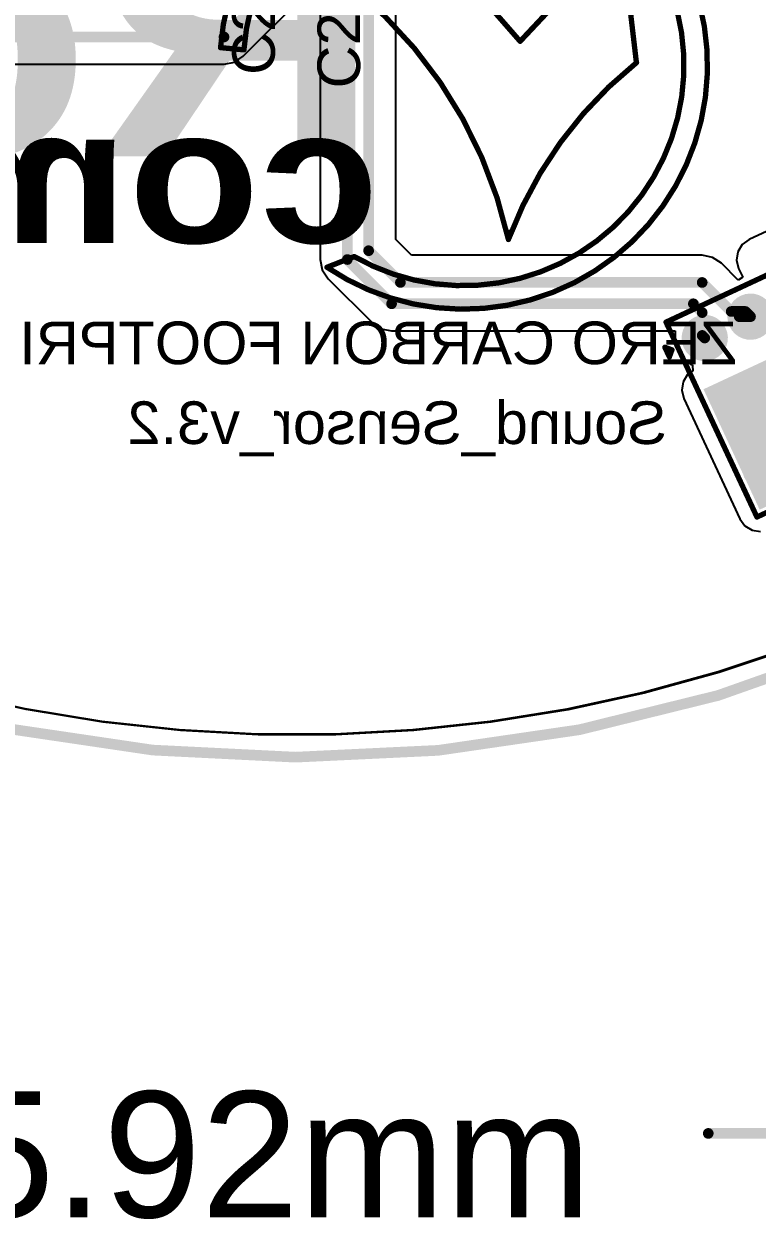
# Model space of a CAD drawing. Header units: inches. Extents: x -60 to 307, y -25 to 134.
# Drawn here: x 16.4 to 33.87, y -25 to 3.49 of the extents above; entities that cross this region are included whole.
import ezdxf

# ---------------------------------------------------------------- set-up
doc = ezdxf.new("R2010")
doc.units = ezdxf.units.IN
for name, color, linetype in [('BOARD OUTLINE', 216, 'Continuous'), ('Bottom Layer', 5, 'Continuous'), ('Bottom Overlay', 54, 'Continuous'), ('Bottom Solder', 6, 'Continuous'), ('DIMENSION', 6, 'Continuous'), ('Pad Holes', 156, 'Continuous'), ('Top Layer', 1, 'Continuous'), ('Top Overlay', 2, 'Continuous'), ('Top Paste', 8, 'Continuous'), ('Top Solder', 216, 'Continuous')]:
    doc.layers.add(name, color=color, linetype=linetype)
doc.styles.add('Arial', font='', dxfattribs={"height": 0.2})
doc.styles.add('Arial Black_Bold', font='', dxfattribs={"height": 0.2})
doc.styles.get('Arial').set_extended_font_data('Arial')
doc.styles.get('Arial Black_Bold').set_extended_font_data('Arial Black', bold=True)

# ---------------------------------------------------------------- blocks, each defined once
blk = doc.blocks.new('SPM0687LR5H_1_24')
at = {"layer": 'Bottom Solder'}
h = blk.add_hatch(color=6, dxfattribs=at)
edge = h.paths.add_edge_path()
edge.add_arc((0, -0.91300046), 0.1016, 0, 360)
at = {"layer": 'Pad Holes'}
h = blk.add_hatch(color=7, dxfattribs=at)
edge = h.paths.add_edge_path()
edge.add_arc((0, -0.91300046), 0.5124983399999999, 0, 360)
at = {"layer": 'Top Layer'}
h = blk.add_hatch(color=1, dxfattribs=at)
edge = h.paths.add_edge_path()
edge.add_arc((-1.20400064, 1.70300142), 0.4499991, 0, 360)
h = blk.add_hatch(color=1, dxfattribs=at)
edge = h.paths.add_edge_path()
edge.add_arc((-2.54e-06, 1.70300142), 0.4499991, 0, 360)
h = blk.add_hatch(color=1, dxfattribs=at)
edge = h.paths.add_edge_path()
edge.add_arc((1.20400318, 1.70300142), 0.4499991, 0, 360)
h = blk.add_hatch(color=1, dxfattribs=at)
edge = h.paths.add_edge_path()
edge.add_arc((0, -0.91300046), 0.8379993400000001, 0, 360)
h = blk.add_hatch(color=1, dxfattribs=at)
edge = h.paths.add_edge_path()
edge.add_arc((-1.2039981, -1.70299888), 0.4499991, 0, 360)
h = blk.add_hatch(color=1, dxfattribs=at)
edge = h.paths.add_edge_path()
edge.add_arc((1.20400318, -1.70299888), 0.4499991, 0, 360)
at = {"layer": 'Top Paste'}
h = blk.add_hatch(color=8, dxfattribs=at)
edge = h.paths.add_edge_path()
edge.add_arc((-1.20400064, 1.70300142), 0.4499991, 0, 360)
h = blk.add_hatch(color=8, dxfattribs=at)
edge = h.paths.add_edge_path()
edge.add_arc((-2.54e-06, 1.70300142), 0.4499991, 0, 360)
h = blk.add_hatch(color=8, dxfattribs=at)
edge = h.paths.add_edge_path()
edge.add_arc((1.20400318, 1.70300142), 0.4499991, 0, 360)
h = blk.add_hatch(color=8, dxfattribs=at)
edge = h.paths.add_edge_path()
edge.add_arc((-1.2039981, -1.70299888), 0.4499991, 0, 360)
h = blk.add_hatch(color=8, dxfattribs=at)
edge = h.paths.add_edge_path()
edge.add_arc((1.20400318, -1.70299888), 0.4499991, 0, 360)
at = {"layer": 'Top Solder'}
h = blk.add_hatch(color=216, dxfattribs=at)
edge = h.paths.add_edge_path()
edge.add_arc((-1.20400064, 1.70300142), 0.5515991, 0, 360)
h = blk.add_hatch(color=216, dxfattribs=at)
edge = h.paths.add_edge_path()
edge.add_arc((-2.54e-06, 1.70300142), 0.5515991, 0, 360)
h = blk.add_hatch(color=216, dxfattribs=at)
edge = h.paths.add_edge_path()
edge.add_arc((1.20400318, 1.70300142), 0.5515991, 0, 360)
h = blk.add_hatch(color=216, dxfattribs=at)
edge = h.paths.add_edge_path()
edge.add_arc((0, -0.91300046), 0.9395993399999999, 0, 360)
h = blk.add_hatch(color=216, dxfattribs=at)
edge = h.paths.add_edge_path()
edge.add_arc((-1.2039981, -1.70299888), 0.5515991, 0, 360)
h = blk.add_hatch(color=216, dxfattribs=at)
edge = h.paths.add_edge_path()
edge.add_arc((1.20400318, -1.70299888), 0.5515991, 0, 360)
at = {"layer": 'Top Overlay'}
for points in [[(-1.87999878, 2.43619782, 0.127, 0.127, 0), (1.87999624, 2.43620036, 0.127, 0.127, 0)], [(-1.87999878, 2.43619782, 0.127, 0.127, 0), (-1.87999624, -2.69020036, 0.127, 0.127, 0)], [(1.87999624, 2.43620036, 0.127, 0.127, 0), (1.87999624, -2.69020036, 0.127, 0.127, 0)], [(-2.15899746, 1.905, 0.127, 0.127, 0), (-2.032, 1.778, 0.127, 0.127, 0)], [(-2.15899746, 1.905, 0.127, 0.127, 0), (-2.15899746, 1.651, 0.127, 0.127, 0)], [(-2.15899746, 1.651, 0.127, 0.127, 0), (-2.032, 1.778, 0.127, 0.127, 0)], [(-1.87999624, -2.69020036, 0.127, 0.127, 0), (1.87999624, -2.69020036, 0.127, 0.127, 0)]]:
    blk.add_lwpolyline(points, format="xyseb", dxfattribs=at)
for points in [[(-1.91174878, 2.43619782, 0.0635, 0.0635, 1), (-1.84824878, 2.43619782, 0.0635, 0.0635, 1)], [(-1.91174878, 2.43619782, 0.0635, 0.0635, 1), (-1.84824878, 2.43619782, 0.0635, 0.0635, 1)], [(1.84824624, 2.43620036, 0.0635, 0.0635, 1), (1.91174624, 2.43620036, 0.0635, 0.0635, 1)], [(1.84824624, 2.43620036, 0.0635, 0.0635, 1), (1.91174624, 2.43620036, 0.0635, 0.0635, 1)], [(-2.19074746, 1.905, 0.0635, 0.0635, 1), (-2.12724746, 1.905, 0.0635, 0.0635, 1)], [(-2.19074746, 1.905, 0.0635, 0.0635, 1), (-2.12724746, 1.905, 0.0635, 0.0635, 1)], [(-2.19074746, 1.651, 0.0635, 0.0635, 1), (-2.12724746, 1.651, 0.0635, 0.0635, 1)], [(-2.19074746, 1.651, 0.0635, 0.0635, 1), (-2.12724746, 1.651, 0.0635, 0.0635, 1)], [(-2.06375, 1.778, 0.0635, 0.0635, 1), (-2.00025, 1.778, 0.0635, 0.0635, 1)], [(-2.06375, 1.778, 0.0635, 0.0635, 1), (-2.00025, 1.778, 0.0635, 0.0635, 1)], [(-1.91174624, -2.69020036, 0.0635, 0.0635, 1), (-1.84824624, -2.69020036, 0.0635, 0.0635, 1)], [(-1.91174624, -2.69020036, 0.0635, 0.0635, 1), (-1.84824624, -2.69020036, 0.0635, 0.0635, 1)], [(1.84824624, -2.69020036, 0.0635, 0.0635, 1), (1.91174624, -2.69020036, 0.0635, 0.0635, 1)], [(1.84824624, -2.69020036, 0.0635, 0.0635, 1), (1.91174624, -2.69020036, 0.0635, 0.0635, 1)]]:
    blk.add_lwpolyline(points, format="xyseb", close=True, dxfattribs=at)

msp = doc.modelspace()

# ---------------------------------------------------------------- hatches: boundary and pattern name
at = {"layer": 'Top Layer'}
msp.add_hatch(color=1, dxfattribs=at).paths.add_polyline_path([(33.93369134, -8.09330106), (37.09150824, -6.620786859999999), (35.75278346, -3.74988074), (32.59496656, -5.22239494)])

# ---------------------------------------------------------------- linework, layer by layer
at = {"layer": 'BOARD OUTLINE'}
msp.add_lwpolyline([(33.88973156, 54.23826084, 0.254, 0.254, -6.230382161824239), (11.98354728, 54.26044266, 0.254, 0.254, 0)], format="xyseb", dxfattribs=at)
at = {"layer": 'Bottom Layer'}
for p, q in [((34.70468294, -11.36962674), (32.9441429, -11.95814982)), ((32.9441429, -11.95814982), (31.15446652, -12.45101904)), ((16.42202202, -12.83861034), (14.60890398, -12.4405263)), ((31.15446652, -12.45101904), (29.34084556, -12.84680184)), ((18.25394368, -13.13848528), (16.42202202, -12.83861034)), ((29.34084556, -12.84680184), (27.50854544, -13.14435268)), ((20.09935528, -13.3392799), (18.25394368, -13.13848528)), ((21.9529025, -13.44041254), (20.09935528, -13.3392799)), ((25.66287984, -13.34280796), (23.80920562, -13.44158856)), ((27.50854544, -13.14435268), (25.66287984, -13.34280796)), ((23.80920562, -13.44158856), (21.9529025, -13.44041254))]:
    msp.add_line(p, q, dxfattribs=at)
at = {"layer": 'Bottom Overlay'}
for p, q in [((28.31190934, 3.165127019999999), (30.53099812, 5.527387979999999)), ((30.65161002, 5.48761412), (30.99262534, 2.5889839)), ((21.10972664, 3.30081636), (21.2638386, 4.04671784)), ((27.32900808, 4.1451022), (27.93419102, 3.43642696)), ((32.05594046, 3.37318604), (31.90024608, 4.032196659999999)), ((21.80938996, 3.8690423), (21.67507984, 3.20534284)), ((32.51408026, 3.96727934), (32.65764614, 3.21927728)), ((25.66954734, 2.94505888), (25.03089482, 3.63693202)), ((27.93419102, 3.43642696), (28.14418806, 3.17208154)), ((21.08199746, 2.921002539999999), (21.10972664, 3.30081636)), ((21.67507984, 3.20534284), (21.64028692, 2.86838136)), ((28.14418806, 3.17208154), (28.14869402, 3.1664021)), ((28.14869402, 3.1664021), (28.22402534, 3.07157628)), ((28.24789626, 3.09697882), (28.31190934, 3.165127019999999)), ((32.12553646, 2.69961868), (32.05594046, 3.37318604)), ((32.65764614, 3.21927728), (32.70237046, 2.45893336)), ((21.082, 2.921), (21.08199746, 2.921002539999999)), ((21.64028692, 2.86838136), (21.082, 2.921)), ((26.24493862, 2.19974414), (25.66954734, 2.94505888)), ((28.22402534, 3.07157628), (28.24789626, 3.09697882)), ((30.99262534, 2.5889839), (30.99827429999999, 2.5635839)), ((32.10787584, 2.02269598), (32.12553646, 2.69961868)), ((30.74460704, 2.35356146), (30.25918764, 1.90851028)), ((30.99827429999999, 2.5635839), (30.74460704, 2.35356146)), ((32.70237046, 2.45893336), (32.64749376, 1.69925746)), ((26.75261858, 1.4067536), (26.24493862, 2.19974414)), ((32.00325324, 1.35367522), (32.10787584, 2.02269598)), ((30.25918764, 1.90851028), (29.8048045, 1.43181324)), ((29.8048045, 1.43181324), (29.38351502, 0.92563188)), ((32.64749376, 1.69925746), (32.49395329999999, 0.95323914)), ((27.1886553, 0.57222644), (26.75261858, 1.4067536)), ((31.81340348, 0.7036790599999999), (32.00325324, 1.35367522)), ((29.38351502, 0.92563188), (28.99722928, 0.39225982)), ((32.49395329999999, 0.95323914), (32.24437544, 0.23363428)), ((27.5496782, -0.29738828), (27.1886553, 0.57222644)), ((31.54148886, 0.08351774), (31.81340348, 0.7036790599999999)), ((28.99722928, 0.39225982), (28.64769734, -0.16588994)), ((31.19202804, -0.4964937999999999), (31.54148886, 0.08351774)), ((32.24437544, 0.23363428), (31.90302484, -0.44724574)), ((28.64769734, -0.16588994), (28.33650162, -0.74628756)), ((27.83289836, -1.1953621), (27.5496782, -0.29738828)), ((30.77083508, -1.02671118), (31.19202804, -0.4964937999999999)), ((31.90302484, -0.44724574), (31.47574096, -1.07776264)), ((28.33650162, -0.74628756), (28.06505182, -1.3463016)), ((30.28491022, -1.4983206), (30.77083508, -1.02671118)), ((31.47574096, -1.07776264), (30.96983392, -1.64712904)), ((27.89231658, -1.438656), (27.83289836, -1.1953621)), ((28.06505182, -1.3463016), (28.0252424, -1.44762982)), ((28.0252424, -1.44762982), (27.89231658, -1.438656)), ((29.74233828, -1.903476), (30.28491022, -1.4983206)), ((30.96983392, -1.64712904), (30.39395496, -2.14560658)), ((29.1521388, -2.2354413), (29.74233828, -1.903476)), ((23.73262462, -2.39088676), (23.74660732, -2.26465638)), ((23.74660732, -2.26465638), (24.26918438, -2.0592161)), ((24.26918438, -2.0592161), (24.56843956, -2.21796356)), ((24.56843956, -2.21796356), (25.1945013, -2.47599962)), ((28.52412888, -2.48869708), (29.1521388, -2.2354413)), ((30.39395496, -2.14560658), (29.75794912, -2.56467356)), ((23.93515406, -2.52802136), (23.73262462, -2.39088676)), ((24.6161687, -2.86911034), (23.93515406, -2.52802136)), ((25.1945013, -2.47599962), (25.848564, -2.65132566)), ((27.86874792, -2.65902948), (28.52412888, -2.48869708)), ((25.848564, -2.65132566), (26.51974883999999, -2.74102576)), ((26.51974883999999, -2.74102576), (27.1968976, -2.74360894)), ((27.1968976, -2.74360894), (27.86874792, -2.65902948)), ((29.75794912, -2.56467356), (29.07269522, -2.8971621)), ((25.33586754, -3.11841388), (24.6161687, -2.86911034)), ((26.08194428, -3.27166986), (25.33586754, -3.11841388)), ((29.07269522, -2.8971621), (28.34991536, -3.13738768)), ((26.84164304, -3.32625446), (26.08194428, -3.27166986)), ((27.60196664, -3.28123804), (26.84164304, -3.32625446)), ((28.34991536, -3.13738768), (27.60196664, -3.28123804))]:
    msp.add_line(p, q, dxfattribs=at)
for points in [[(21.082, 2.921, 0.127, 0.127, -3.727290636857297), (23.61981814, -2.31450134, 0.127, 0.127, 0)], [(22.82652788, 8.1769839, 0.127, 0.127, -0.07106044229717753), (28.22402788, 3.07158644, 0.127, 0.127, 0)], [(21.64028692, 2.86838136, 0.127, 0.127, -3.472918964023717), (24.26918692, -2.0592161, 0.127, 0.127, 0)], [(20.62942534, 6.27198136, 0.127, 0.127, -0.2702429395686432), (27.94462534, -1.65281864, 0.127, 0.127, 0)], [(28.24789118, 3.0969839, 0.127, 0.127, 0), (30.63402814, 5.63706518, 0.127, 0.127, 0)], [(30.63402814, 5.63706518, 0.127, 0.127, 0), (30.99262534, 2.5889839, 0.127, 0.127, 0)], [(21.082, 2.921, 0.127, 0.127, 0), (21.64028692, 2.8683839, 0.127, 0.127, 0)], [(27.94462534, -1.65281356, 0.127, 0.127, -0.1354544199000573), (30.99827429999999, 2.563586439999999, 0.127, 0.127, 0)], [(23.61981814, -2.31450134, 0.127, 0.127, 0), (24.26918438, -2.0592161, 0.127, 0.127, 0)]]:
    msp.add_lwpolyline(points, format="xyseb", dxfattribs=at)
for points in [[(28.19227788, 3.07158644, 0.0635, 0.0635, 1), (28.25577788, 3.07158644, 0.0635, 0.0635, 1)], [(28.21614118, 3.0969839, 0.0635, 0.0635, 1), (28.27964118, 3.0969839, 0.0635, 0.0635, 1)], [(21.05025, 2.921, 0.0635, 0.0635, 1), (21.11375, 2.921, 0.0635, 0.0635, 1)], [(21.05025, 2.921, 0.0635, 0.0635, 1), (21.11375, 2.921, 0.0635, 0.0635, 1)], [(21.60853692, 2.8683839, 0.0635, 0.0635, 1), (21.67203692, 2.8683839, 0.0635, 0.0635, 1)], [(21.60853692, 2.86838136, 0.0635, 0.0635, 1), (21.67203692, 2.86838136, 0.0635, 0.0635, 1)], [(30.96087534, 2.5889839, 0.0635, 0.0635, 1), (31.02437534, 2.5889839, 0.0635, 0.0635, 1)], [(30.9665243, 2.563586439999999, 0.0635, 0.0635, 1), (31.0300243, 2.563586439999999, 0.0635, 0.0635, 1)], [(27.91287534, -1.65281356, 0.0635, 0.0635, 1), (27.97637534, -1.65281356, 0.0635, 0.0635, 1)], [(27.91287534, -1.65281864, 0.0635, 0.0635, 1), (27.97637534, -1.65281864, 0.0635, 0.0635, 1)], [(23.58806814, -2.31450134, 0.0635, 0.0635, 1), (23.65156814, -2.31450134, 0.0635, 0.0635, 1)], [(23.58806814, -2.31450134, 0.0635, 0.0635, 1), (23.65156814, -2.31450134, 0.0635, 0.0635, 1)], [(24.23743438, -2.0592161, 0.0635, 0.0635, 1), (24.30093438, -2.0592161, 0.0635, 0.0635, 1)], [(24.23743692, -2.0592161, 0.0635, 0.0635, 1), (24.30093692, -2.0592161, 0.0635, 0.0635, 1)]]:
    msp.add_lwpolyline(points, format="xyseb", close=True, dxfattribs=at)
at = {"layer": 'DIMENSION'}
msp.add_lwpolyline([(32.70847154, -22.9616, 0.254, 0.254, 0), (45.92325334, -22.9616, 0.254, 0.254, 0)], format="xyseb", dxfattribs=at)
msp.add_lwpolyline([(32.64497154, -22.9616, 0.127, 0.127, 1), (32.77197154, -22.9616, 0.127, 0.127, 1)], format="xyseb", close=True, dxfattribs=at)
at = {"layer": 'Top Layer'}
for p, q in [((23.45715908, 7.98278058), (23.45715908, -2.1300821)), ((25.26004092, -1.6514826), (25.26004092, 7.98278058)), ((21.62322828, 2.7171904), (23.0384096, 4.13237172)), ((21.16541868, 2.52755908), (21.41318298, 2.5768427)), ((21.41318298, 2.5768427), (21.62322828, 2.7171904)), ((14.53794908, 2.52755908), (21.16541868, 2.52755908)), ((36.69524284, -0.24790654), (33.68322448, -1.6524351)), ((25.63816056, -2.02960224), (25.26004092, -1.6514826)), ((33.68322448, -1.6524351), (33.52024792, -1.77193448)), ((33.41540433999999, -1.94470782), (33.38466272, -2.14445088)), ((33.52024792, -1.77193448), (33.41540433999999, -1.94470782)), ((23.45715908, -2.1300821), (23.5064427, -2.3778464)), ((32.56379314, -2.02960224), (25.63816056, -2.02960224)), ((32.81155744, -2.07888586), (32.56379314, -2.02960224)), ((33.02160274, -2.21923356), (32.81155744, -2.07888586)), ((33.42314626, -2.62077708), (33.02160274, -2.21923356)), ((33.38466272, -2.14445088), (33.4326992, -2.34075478)), ((23.5064427, -2.3778464), (23.6467904, -2.5878917)), ((33.52878485999999, -2.54680974), (33.42314626, -2.62077708)), ((33.4326992, -2.34075478), (33.52878485999999, -2.54680974)), ((23.6467904, -2.5878917), (23.64679802, -2.58789678)), ((23.64679802, -2.58789678), (24.701754, -3.64285276)), ((24.701754, -3.64285276), (24.9117993, -3.78320046)), ((24.9117993, -3.78320046), (25.1595636, -3.83248408)), ((25.1595636, -3.83248408), (31.91605758, -3.83248408)), ((31.9212722, -3.96582646), (31.91548608, -4.03196552)), ((31.91605758, -3.83248408), (31.91605758, -3.93960604)), ((31.91605758, -3.93960604), (31.9212722, -3.96582646)), ((31.91548608, -4.03196552), (31.9476755, -4.21451532)), ((31.9476755, -4.21451532), (32.02601672, -4.382516)), ((32.02601672, -4.382516), (32.14516558, -4.5245147)), ((32.14516558, -4.5245147), (32.29701186, -4.63083656)), ((32.33797697999999, -4.78089976), (32.21309025999999, -4.8724693)), ((32.29701186, -4.63083656), (32.32088023999999, -4.63952336)), ((32.32088023999999, -4.63952336), (32.33195971999999, -4.662299539999999)), ((32.33195971999999, -4.662299539999999), (32.33797697999999, -4.78089976)), ((32.10824668, -5.04524264), (32.07750505999999, -5.2449857)), ((32.21309025999999, -4.8724693), (32.10824668, -5.04524264)), ((32.07750505999999, -5.2449857), (32.12554154, -5.44128706)), ((32.12554154, -5.44128706), (33.46426886, -8.312198259999999)), ((33.46426886, -8.312198259999999), (33.58376824, -8.47517482)), ((33.58376824, -8.47517482), (33.75654158, -8.580018399999998)), ((33.75654158, -8.580018399999998), (33.95628464, -8.610760019999999)), ((34.73004737999999, -11.38606816), (32.96950734, -11.9745887)), ((32.96950734, -11.9745887), (31.17982842, -12.46745792)), ((16.44738392, -12.85503906), (14.63426588, -12.45695502)), ((31.17982842, -12.46745792), (29.36620746, -12.86324072)), ((18.27930558, -13.15491654), (16.44738392, -12.85503906)), ((29.36620746, -12.86324072), (27.53390734, -13.16078902)), ((20.12471718, -13.35571116), (18.27930558, -13.15491654)), ((21.9782644, -13.45684634), (20.12471718, -13.35571116)), ((25.68824174, -13.3592443), (23.83456752, -13.4580249)), ((27.53390734, -13.16078902), (25.68824174, -13.3592443)), ((23.83456752, -13.4580249), (21.9782644, -13.45684634))]:
    msp.add_line(p, q, dxfattribs=at)
for points in [[(24.1046, -2.1300821, 0.254, 0.254, 0), (24.1046, 8.3185, 0.254, 0.254, 0)], [(24.6126, -1.91966088, 0.254, 0.254, 0), (24.6126, 8.3185, 0.254, 0.254, 0)], [(21.16541868, 3.175, 0.254, 0.254, 0), (22.5806, 4.59018132, 0.254, 0.254, 0)], [(15.02208832, 3.175, 0.254, 0.254, 0), (21.16541868, 3.175, 0.254, 0.254, 0)], [(24.6126, -1.91966088, 0.254, 0.254, 0), (25.36998228, -2.67704316, 0.254, 0.254, 0)], [(24.1046, -2.1300821, 0.254, 0.254, 0), (24.10460254, -2.1300821, 0.254, 0.254, 0)], [(24.10460254, -2.1300821, 0.254, 0.254, 0), (25.1595636, -3.18504316, 0.254, 0.254, 0)], [(25.36998228, -2.67704316, 0.254, 0.254, 0), (32.56379314, -2.67704316, 0.254, 0.254, 0)], [(32.56379314, -2.67704316, 0.254, 0.254, 0), (33.2553056, -3.36855562, 0.254, 0.254, 0)], [(25.1595636, -3.18504316, 0.254, 0.254, 0), (32.35337446, -3.18504316, 0.254, 0.254, 0)], [(32.35337446, -3.18504316, 0.254, 0.254, 0), (32.5634985, -3.3951672, 0.254, 0.254, 0)], [(32.5634985, -3.93960604, 0.254, 0.254, 0), (32.5634985, -3.3951672, 0.254, 0.254, 0)], [(33.2553056, -3.36855562, 0.254, 0.254, 0), (33.59247282, -3.36855562, 0.254, 0.254, 0)], [(33.44712386, -3.492162179999999, 0.254, 0.254, 0), (33.71607938, -3.492162179999999, 0.254, 0.254, 0)], [(33.59247282, -3.36855562, 0.254, 0.254, 0), (33.71607938, -3.492162179999999, 0.254, 0.254, 0)], [(32.5634985, -3.93960604, 0.254, 0.254, 0), (32.62488522, -4.00099276, 0.254, 0.254, 0)]]:
    msp.add_lwpolyline(points, format="xyseb", dxfattribs=at)
for points in [[(21.10191868, 3.175, 0.127, 0.127, 1), (21.22891868, 3.175, 0.127, 0.127, 1)], [(21.10191868, 3.175, 0.127, 0.127, 1), (21.22891868, 3.175, 0.127, 0.127, 1)], [(24.5491, -1.91966088, 0.127, 0.127, 1), (24.6761, -1.91966088, 0.127, 0.127, 1)], [(24.5491, -1.91966088, 0.127, 0.127, 1), (24.6761, -1.91966088, 0.127, 0.127, 1)], [(24.0411, -2.1300821, 0.127, 0.127, 1), (24.1681, -2.1300821, 0.127, 0.127, 1)], [(24.0411, -2.1300821, 0.127, 0.127, 1), (24.1681, -2.1300821, 0.127, 0.127, 1)], [(24.04110254, -2.1300821, 0.127, 0.127, 1), (24.16810254, -2.1300821, 0.127, 0.127, 1)], [(24.04110254, -2.1300821, 0.127, 0.127, 1), (24.16810254, -2.1300821, 0.127, 0.127, 1)], [(25.30648228, -2.67704316, 0.127, 0.127, 1), (25.43348228, -2.67704316, 0.127, 0.127, 1)], [(25.30648228, -2.67704316, 0.127, 0.127, 1), (25.43348228, -2.67704316, 0.127, 0.127, 1)], [(32.50029314, -2.67704316, 0.127, 0.127, 1), (32.62729314, -2.67704316, 0.127, 0.127, 1)], [(32.50029314, -2.67704316, 0.127, 0.127, 1), (32.62729314, -2.67704316, 0.127, 0.127, 1)], [(25.0960636, -3.18504316, 0.127, 0.127, 1), (25.2230636, -3.18504316, 0.127, 0.127, 1)], [(25.0960636, -3.18504316, 0.127, 0.127, 1), (25.2230636, -3.18504316, 0.127, 0.127, 1)], [(32.28987446, -3.18504316, 0.127, 0.127, 1), (32.41687446, -3.18504316, 0.127, 0.127, 1)], [(32.28987446, -3.18504316, 0.127, 0.127, 1), (32.41687446, -3.18504316, 0.127, 0.127, 1)], [(32.4999985, -3.3951672, 0.127, 0.127, 1), (32.6269985, -3.3951672, 0.127, 0.127, 1)], [(32.4999985, -3.3951672, 0.127, 0.127, 1), (32.6269985, -3.3951672, 0.127, 0.127, 1)], [(33.1918056, -3.36855562, 0.127, 0.127, 1), (33.3188056, -3.36855562, 0.127, 0.127, 1)], [(33.1918056, -3.36855562, 0.127, 0.127, 1), (33.3188056, -3.36855562, 0.127, 0.127, 1)], [(33.38362386, -3.492162179999999, 0.127, 0.127, 1), (33.51062386, -3.492162179999999, 0.127, 0.127, 1)], [(33.52897282, -3.36855562, 0.127, 0.127, 1), (33.65597282, -3.36855562, 0.127, 0.127, 1)], [(33.52897282, -3.36855562, 0.127, 0.127, 1), (33.65597282, -3.36855562, 0.127, 0.127, 1)], [(33.65257938, -3.492162179999999, 0.127, 0.127, 1), (33.77957937999999, -3.492162179999999, 0.127, 0.127, 1)], [(33.65257938, -3.492162179999999, 0.127, 0.127, 1), (33.77957937999999, -3.492162179999999, 0.127, 0.127, 1)], [(32.4999985, -3.93960604, 0.127, 0.127, 1), (32.6269985, -3.93960604, 0.127, 0.127, 1)], [(32.4999985, -3.93960604, 0.127, 0.127, 1), (32.6269985, -3.93960604, 0.127, 0.127, 1)], [(32.56138522, -4.00099276, 0.127, 0.127, 1), (32.68838522, -4.00099276, 0.127, 0.127, 1)]]:
    msp.add_lwpolyline(points, format="xyseb", close=True, dxfattribs=at)

# ---------------------------------------------------------------- block references
at = {"rotation": 25}
msp.add_blockref('SPM0687LR5H_1_24', (34.43580108, -5.03560334), dxfattribs=at)

# ---------------------------------------------------------------- texts
at = {"layer": 'Bottom Overlay', "text_generation_flag": 2}
for s, height, style, p in [('RoHS', 6.000000699999999, 'Arial Black_Bold', (24.93472534, 0.3295014999999999)), ('compliant', 3.20000122, 'Arial Black_Bold', (24.85852534, -1.7337278)), ('ZERO CARBON FOOTPRINT', 1.016, 'Arial', (33.39292534, -4.6246161))]:
    msp.add_text(s, height=height, rotation=360, dxfattribs=dict(at, style=style)).set_placement(p)
at = {"layer": 'Bottom Overlay', "style": 'Arial', "text_generation_flag": 2}
msp.add_text('Sound_Sensor_v3.2', height=1.016, dxfattribs=at).set_placement((31.7246, -6.5278))
at = {"layer": 'DIMENSION', "style": 'Arial'}
msp.add_text('45.92mm', height=2.99999908, dxfattribs=at).set_placement((12.4607828, -24.9611134))
at = {"layer": 'Top Overlay', "style": 'Arial'}
for s, p in [('C21', (22.3772349, 2.26944936)), ('C23', (24.4092349, 1.94777106))]:
    msp.add_text(s, height=1.016, rotation=90, dxfattribs=at).set_placement(p)

doc.saveas('drawing.dxf')
